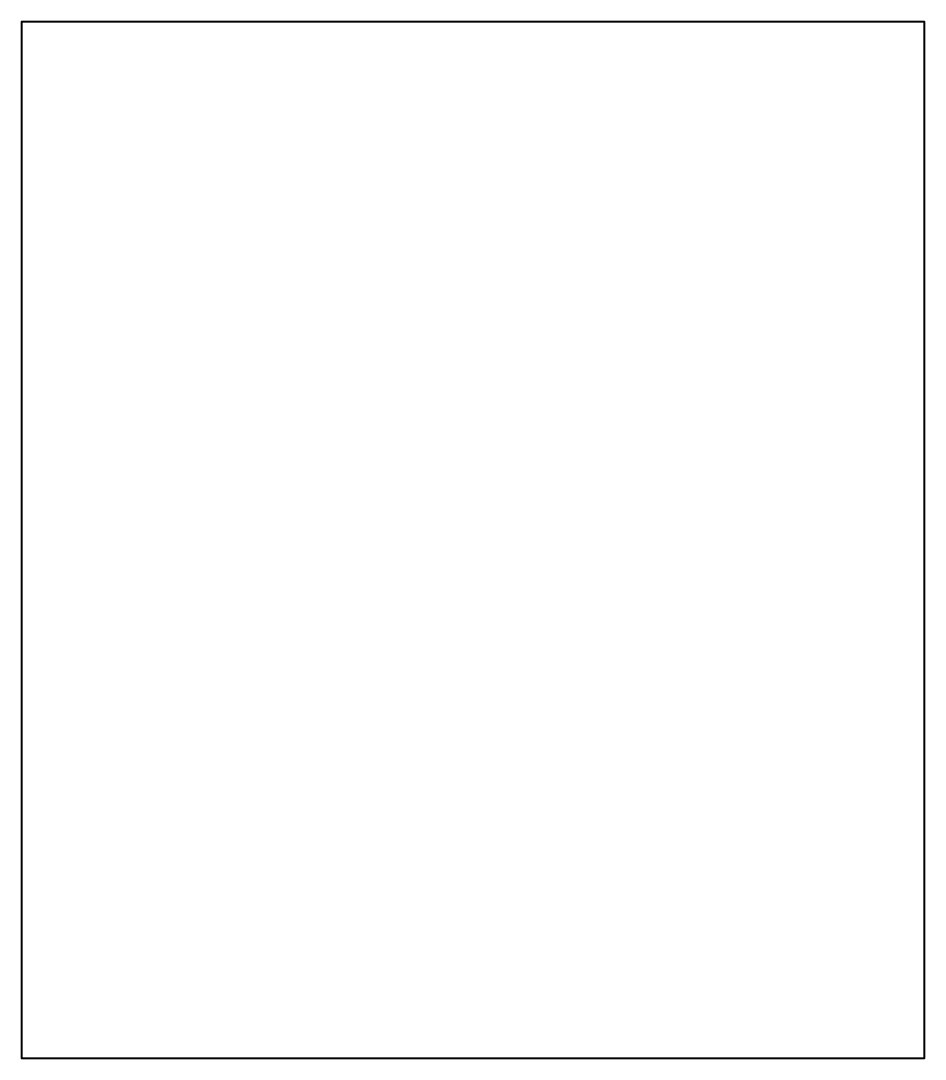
# Model space of a CAD drawing. Extents: x 1 to 175, y -47 to 184.
# Drawn here: x 100.7 to 174.9, y 98.9 to 184.1 of the extents above; entities that cross this region are included whole.
import ezdxf

# ---------------------------------------------------------------- set-up
doc = ezdxf.new("R2010")
doc.units = 0
doc.layers.add('20', color=53, linetype='CONTINUOUS')

msp = doc.modelspace()

# ---------------------------------------------------------------- linework, layer by layer
at = {"layer": '20', "const_width": 0.15}
for points in [[(100.79, 99), (100.79, 184)], [(100.79, 184), (174.79, 184)], [(174.79, 99), (174.79, 184)], [(100.79, 99), (174.79, 99)]]:
    msp.add_lwpolyline(points, dxfattribs=at)
at = {"layer": '20', "const_width": 0.075}
for points in [[(100.8275, 184, 1), (100.7525, 184)], [(100.79, 184.0375, 1), (100.79, 183.9625)], [(174.8275, 184, 1), (174.7525, 184)], [(174.79, 183.9625, 1), (174.79, 184.0375)], [(100.79, 99.0375, 1), (100.79, 98.9625)], [(100.7525, 99, 1), (100.8275, 99)], [(174.7525, 99, 1), (174.8275, 99)], [(174.79, 98.9625, 1), (174.79, 99.0375)]]:
    msp.add_lwpolyline(points, format="xyb", dxfattribs=at)

doc.saveas('drawing.dxf')
